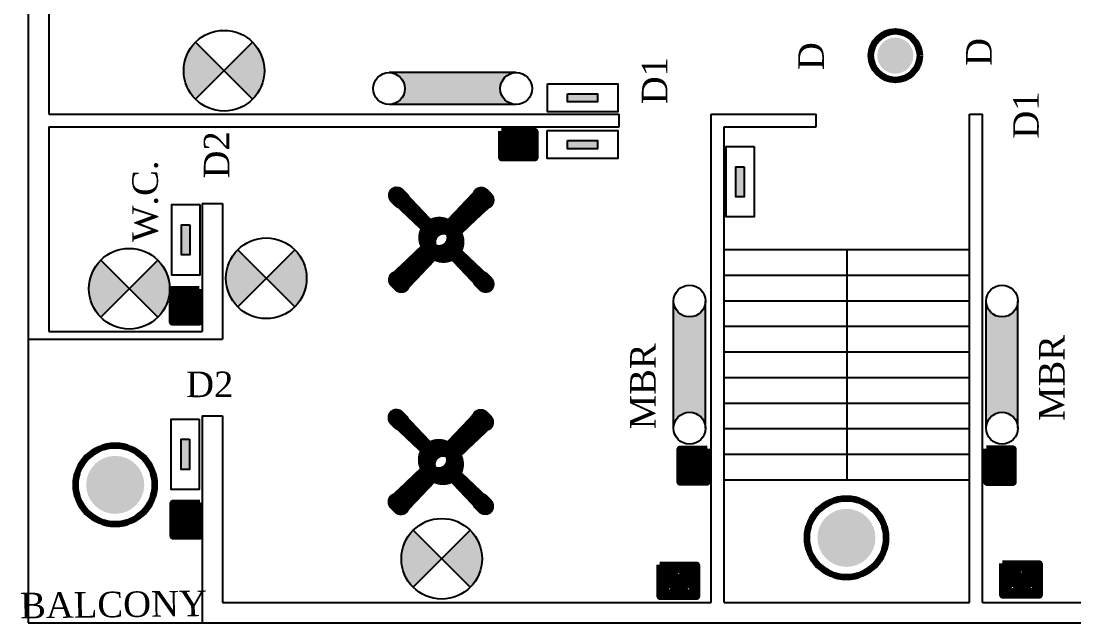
# Model space of a CAD drawing. Header units: inches. Extents: x 633521 to 2450508, y -834496 to 165976.
# Drawn here: x 2355602 to 2365892, y 75958 to 81842 of the extents above; entities that cross this region are included whole.
import ezdxf
from ezdxf.enums import TextEntityAlignment as Align

# ---------------------------------------------------------------- set-up
doc = ezdxf.new("R2010")
doc.units = ezdxf.units.IN
doc.header["$MEASUREMENT"] = 0
doc.styles.get("Standard").update_dxf_attribs({"font": 'technic_.ttf'})
pattern_1 = [(315.0000597485, (2333386.8407, 1156800.208835), (0.041120678214, 0.0411207639762), [])]

# ---------------------------------------------------------------- blocks, each defined once
blk = doc.blocks.new('D-LINK')
for p, q in [((4, 1), (-4, 1)), ((4, -1), (-4, -1))]:
    blk.add_line(p, q)
for centre in [(-4, 0), (4, 0)]:
    blk.add_circle(centre, 1)
blk = doc.blocks.new('D-LAMP')
for p, q in [((-1.768, -1.768), (1.768, 1.768)), ((-1.768, 1.768), (1.768, -1.768))]:
    blk.add_line(p, q)
blk.add_circle((0, 0), 2.5)
at = {"color": 2}
blk.add_attdef('INDICATOR-LAMP', text='', height=2.5, dxfattribs=at).set_placement((0, 4.694), align=Align.MIDDLE)

msp = doc.modelspace()

# ---------------------------------------------------------------- hatches: boundary and pattern name
at = {"lineweight": 211, "true_color": 0xffffff}
h = msp.add_hatch(color=7, dxfattribs=at)
h.dxf.hatch_style = 1
h.paths.add_polyline_path([(2357192.5, 81356.8, 0.1989124), (2357307.9, 81078.1), (2357586.7, 81356.8), (2357307.9, 81635.6, 0.1989124)])
h.paths.add_polyline_path([(2357586.7, 81356.8), (2357865.4, 81078.1, 0.1989124), (2357980.9, 81356.8, 0.1989124), (2357865.4, 81635.6)])
at = {"lineweight": 211}
for points in [[(2363970.6, 81503.8, 1), (2364322.8, 81503.8, 1)], [(2356238.8, 77308.2, 1), (2356806.2, 77308.2, 1)], [(2363385.3, 76790.2, 1), (2363952.7, 76790.2, 1)]]:
    msp.add_hatch(color=256, dxfattribs=at).paths.add_polyline_path(points)
at = {"lineweight": 211, "true_color": 0xffffff}
h = msp.add_hatch(color=7, dxfattribs=at)
h.dxf.hatch_style = 1
h.paths.add_polyline_path([(2360441.2, 81027, -0.4142136), (2360285.9, 81182.3, -0.4142136), (2360441.2, 81337.6), (2359198.6, 81337.6, -0.4142136), (2359354, 81182.3, -0.4142136), (2359198.6, 81027)])
h = msp.add_hatch(color=7, dxfattribs=at)
h.dxf.hatch_style = 1
h.paths.add_polyline_path([(2360441.2, 81027, -0.4142136), (2360285.9, 81182.3, -0.4142136), (2360441.2, 81337.6), (2359198.6, 81337.6, -0.4142136), (2359354, 81182.3, -0.4142136), (2359198.6, 81027)])
at = {"true_color": 0x991b1e}
h = msp.add_hatch(color=244, dxfattribs=at)
h.dxf.hatch_style = 1
h.paths.add_polyline_path([(2360943, 81132.3), (2361237.3, 81132.3), (2361237.3, 81051.4), (2360943, 81051.4)])
at = {"true_color": 0xffffff}
h = msp.add_hatch(dxfattribs=at)
h.set_pattern_fill('ANSI31', scale=0.465228)
h.set_pattern_definition([(45, (1281156.87051, 51847.448703), (-0.0411207210952, 0.0411207210952), [])])
h.paths.add_polyline_path([(2360297.5, 80765.4), (2360297.5, 80501.3), (2360625.9, 80501.3), (2360625.9, 80765.4)])
h.paths.add_polyline_path([(2360415.2, 80629.3, -1), (2360350.4, 80629.3, -1)], flags=16)
h.paths.add_polyline_path([(2360570.6, 80627.1, -1), (2360505.7, 80627.1, -1)], flags=16)
at = {"true_color": 0x991b1e}
h = msp.add_hatch(color=244, dxfattribs=at)
h.dxf.hatch_style = 1
h.paths.add_polyline_path([(2360942.2, 80675), (2361236.4, 80675), (2361236.4, 80594), (2360942.2, 80594)])
h = msp.add_hatch(color=244, dxfattribs=at)
h.dxf.hatch_style = 1
h.paths.add_polyline_path([(2362670.1, 80418.4), (2362670.1, 80124.2), (2362589.2, 80124.2), (2362589.2, 80418.4)])
at = {"lineweight": 211, "ltscale": 2, "true_color": 0xffffff}
h = msp.add_hatch(dxfattribs=at)
h.set_pattern_fill('ANSI31', scale=1.161713)
h.set_pattern_definition([(45, (2358351.59006, 43268.08808), (-0.1026819143, 0.1026819143), [])])
h.paths.add_polyline_path([(2359378.3, 80150.1, 1.5172416), (2359268.1, 80036.4), (2359533, 79785.2), (2359554.6, 79773.8), (2359570.5, 79776.1), (2359606.8, 79801.1), (2359655.7, 79752.2, -0.0468246), (2359665.4, 79761.8), (2359614.2, 79813), (2359625.6, 79824.3), (2359638.7, 79844.2), (2359641.5, 79860.7), (2359629.5, 79885.2)])
h.paths.add_polyline_path([(2360153.1, 80035.1, 1.5172416), (2360042.9, 80148.7), (2359791.6, 79883.8), (2359780.2, 79862.2), (2359782.5, 79846.3), (2359807.5, 79809.9), (2359758.7, 79761.1, -0.0468246), (2359768.2, 79751.4), (2359819.4, 79802.6), (2359830.8, 79791.2), (2359850.7, 79778.1), (2359867.2, 79775.3), (2359891.6, 79787.2)])
h.paths.add_polyline_path([(2359629.5, 79525.2), (2359643, 79548.1), (2359640.7, 79564), (2359615.7, 79600.4), (2359664.6, 79649.2, -0.0468246), (2359655, 79659), (2359603.8, 79607.8), (2359592.4, 79619.1), (2359572.5, 79632.2), (2359556.1, 79635), (2359533, 79625.2), (2359268.1, 79373.9, 1.5172416), (2359378.3, 79260.3)])
h.paths.add_polyline_path([(2359891.6, 79623.1), (2359868.7, 79636.5), (2359852.8, 79634.3), (2359816.4, 79609.3), (2359767.5, 79658.1, -0.0468246), (2359757.8, 79648.5), (2359809, 79597.3), (2359797.6, 79586), (2359784.6, 79566.1), (2359781.7, 79549.6), (2359791.6, 79526.5), (2360042.9, 79261.6, 1.5172416), (2360153.1, 79375.2)])
h.paths.add_polyline_path([(2359796.7, 79521.2), (2359791.6, 79526.5), (2359781.7, 79549.6), (2359784.6, 79566.1), (2359797.6, 79586), (2359809, 79597.3), (2359757.8, 79648.5, -0.3603989), (2359664.6, 79649.2), (2359615.7, 79600.4), (2359640.7, 79564), (2359643, 79548.1), (2359629.5, 79525.2), (2359626, 79521.4, 0.2207578)])
h.paths.add_polyline_path([(2359782.5, 79846.3), (2359780.2, 79862.2), (2359791.6, 79883.8), (2359796.7, 79889.1, 0.2207578), (2359626, 79888.9), (2359629.5, 79885.2), (2359641.5, 79860.7), (2359638.7, 79844.2), (2359625.6, 79824.3), (2359614.2, 79813), (2359665.4, 79761.8, -0.3603989), (2359758.7, 79761.1), (2359807.5, 79809.9)])
h.paths.add_polyline_path([(2359655.7, 79752.2), (2359606.8, 79801.1), (2359570.5, 79776.1), (2359554.6, 79773.8), (2359533, 79785.2), (2359527.6, 79790.2, 0.2199741), (2359527.6, 79620.1), (2359533, 79625.2), (2359556.1, 79635), (2359572.5, 79632.2), (2359592.4, 79619.1), (2359603.8, 79607.8), (2359655, 79659, -0.1727601), (2359638.5, 79705.2, -0.1766406)])
h.paths.add_polyline_path([(2359895.3, 79790.8), (2359891.6, 79787.2), (2359867.2, 79775.3), (2359850.7, 79778.1), (2359830.8, 79791.2), (2359819.4, 79802.6), (2359768.2, 79751.4, -0.1727601), (2359784.7, 79705.2, -0.1766406), (2359767.5, 79658.1), (2359816.4, 79609.3), (2359852.8, 79634.3), (2359868.7, 79636.5), (2359891.6, 79623.1), (2359895.3, 79619.6, 0.2215369)])
at = {"true_color": 0x991b1e}
h = msp.add_hatch(color=244, dxfattribs=at)
h.dxf.hatch_style = 1
h.paths.add_polyline_path([(2357252.6, 79850.4), (2357252.6, 79556.2), (2357171.7, 79556.2), (2357171.7, 79850.4)])
at = {"lineweight": 211, "true_color": 0xffffff}
h = msp.add_hatch(color=7, dxfattribs=at)
h.dxf.hatch_style = 1
h.paths.add_polyline_path([(2357604.5, 79327.8, 0.1989124), (2357719.9, 79049.1), (2357998.7, 79327.8), (2357719.9, 79606.6, 0.1989124)])
h.paths.add_polyline_path([(2357998.7, 79327.8), (2358277.4, 79049.1, 0.1989124), (2358392.9, 79327.8, 0.1989124), (2358277.4, 79606.6)])
h = msp.add_hatch(color=7, dxfattribs=at)
h.dxf.hatch_style = 1
h.paths.add_polyline_path([(2356265.6, 79225.8, 0.1989124), (2356381, 78947.1), (2356659.8, 79225.8), (2356381, 79504.6, 0.1989124)])
h.paths.add_polyline_path([(2356659.8, 79225.8), (2356938.5, 78947.1, 0.1989124), (2357054, 79225.8, 0.1989124), (2356938.5, 79504.6)])
at = {"true_color": 0xffffff}
h = msp.add_hatch(dxfattribs=at)
h.set_pattern_fill('ANSI31', scale=0.465228, angle=-89.99994)
h.set_pattern_definition([(315.0000597485, (2328422.8407, 1158363.208835), (0.041120678214, 0.0411207639762), [])])
h.paths.add_polyline_path([(2357342, 79222.6), (2357077.8, 79222.6), (2357077.8, 78894.2), (2357342, 78894.2)])
h.paths.add_polyline_path([(2357173.4, 79137.3, -1), (2357238.3, 79137.3, -1)], flags=16)
h.paths.add_polyline_path([(2357236.1, 78982, -1), (2357171.2, 78982, -1)], flags=16)
at = {"lineweight": 211, "true_color": 0xffffff}
h = msp.add_hatch(color=7, dxfattribs=at)
h.dxf.hatch_style = 1
h.paths.add_polyline_path([(2361979.8, 77862, -1), (2362290.5, 77862), (2362290.5, 79104.6, -1), (2361979.8, 79104.6)])
h = msp.add_hatch(color=7, dxfattribs=at)
h.dxf.hatch_style = 1
h.paths.add_polyline_path([(2362290.5, 79104.6, -1), (2361979.8, 79104.6), (2361979.8, 77862, -1), (2362290.5, 77862)])
h = msp.add_hatch(color=7, dxfattribs=at)
h.dxf.hatch_style = 1
h.paths.add_polyline_path([(2365034.3, 77862, -1), (2365345, 77862), (2365345, 79104.6, -1), (2365034.3, 79104.6)])
h = msp.add_hatch(color=7, dxfattribs=at)
h.dxf.hatch_style = 1
h.paths.add_polyline_path([(2365345, 79104.6, -1), (2365034.3, 79104.6), (2365034.3, 77862, -1), (2365345, 77862)])
at = {"lineweight": 211, "ltscale": 2, "true_color": 0xffffff}
h = msp.add_hatch(dxfattribs=at)
h.set_pattern_fill('ANSI31', scale=1.161713)
h.set_pattern_definition([(45, (2358347.07041, 41096.08713), (-0.1026819143, 0.1026819143), [])])
h.paths.add_polyline_path([(2359373.8, 77978, 1.5172416), (2359263.6, 77864.4), (2359528.5, 77613.2), (2359550, 77601.8), (2359566, 77604.1), (2359602.3, 77629.1), (2359651.2, 77580.2, -0.0468246), (2359660.9, 77589.8), (2359609.7, 77641), (2359621.1, 77652.3), (2359634.1, 77672.2), (2359637, 77688.7), (2359625, 77713.2)])
h.paths.add_polyline_path([(2360148.6, 77863.1, 1.5172416), (2360038.4, 77976.7), (2359787.1, 77711.8), (2359775.7, 77690.2), (2359778, 77674.3), (2359803, 77637.9), (2359754.1, 77589.1, -0.0468246), (2359763.7, 77579.4), (2359814.9, 77630.6), (2359826.3, 77619.2), (2359846.2, 77606.1), (2359862.6, 77603.3), (2359887.1, 77615.2)])
h.paths.add_polyline_path([(2359625, 77353.2), (2359638.5, 77376.1), (2359636.2, 77392), (2359611.2, 77428.4), (2359660.1, 77477.2, -0.0468246), (2359650.5, 77487), (2359599.3, 77435.8), (2359587.9, 77447.1), (2359568, 77460.2), (2359551.5, 77463), (2359528.5, 77453.2), (2359263.6, 77201.9, 1.5172416), (2359373.8, 77088.3)])
h.paths.add_polyline_path([(2359887.1, 77451.1), (2359864.1, 77464.5), (2359848.2, 77462.3), (2359811.9, 77437.3), (2359763, 77486.1, -0.0468246), (2359753.3, 77476.5), (2359804.5, 77425.3), (2359793.1, 77414), (2359780.1, 77394.1), (2359777.2, 77377.6), (2359787.1, 77354.5), (2360038.4, 77089.6, 1.5172416), (2360148.6, 77203.2)])
h.paths.add_polyline_path([(2359792.1, 77349.2), (2359787.1, 77354.5), (2359777.2, 77377.6), (2359780.1, 77394.1), (2359793.1, 77414), (2359804.5, 77425.3), (2359753.3, 77476.5, -0.3603989), (2359660.1, 77477.2), (2359611.2, 77428.4), (2359636.2, 77392), (2359638.5, 77376.1), (2359625, 77353.2), (2359621.5, 77349.4, 0.2207578)])
h.paths.add_polyline_path([(2359778, 77674.3), (2359775.7, 77690.2), (2359787.1, 77711.8), (2359792.1, 77717.1, 0.2207578), (2359621.5, 77716.9), (2359625, 77713.2), (2359637, 77688.7), (2359634.1, 77672.2), (2359621.1, 77652.3), (2359609.7, 77641), (2359660.9, 77589.8, -0.3603989), (2359754.1, 77589.1), (2359803, 77637.9)])
h.paths.add_polyline_path([(2359651.2, 77580.2), (2359602.3, 77629.1), (2359566, 77604.1), (2359550, 77601.8), (2359528.5, 77613.2), (2359523.1, 77618.2, 0.2199741), (2359523.1, 77448.1), (2359528.5, 77453.2), (2359551.5, 77463), (2359568, 77460.2), (2359587.9, 77447.1), (2359599.3, 77435.8), (2359650.5, 77487, -0.1727601), (2359634, 77533.2, -0.1766406)])
h.paths.add_polyline_path([(2359890.8, 77618.8), (2359887.1, 77615.2), (2359862.6, 77603.3), (2359846.2, 77606.1), (2359826.3, 77619.2), (2359814.9, 77630.6), (2359763.7, 77579.4, -0.1727601), (2359780.2, 77533.2, -0.1766406), (2359763, 77486.1), (2359811.9, 77437.3), (2359848.2, 77462.3), (2359864.1, 77464.5), (2359887.1, 77451.1), (2359890.8, 77447.6, 0.2215369)])
at = {"true_color": 0x991b1e}
h = msp.add_hatch(color=244, dxfattribs=at)
h.dxf.hatch_style = 1
h.paths.add_polyline_path([(2357247.1, 77753.9), (2357247.1, 77459.7), (2357166.2, 77459.7), (2357166.2, 77753.9)])
at = {"true_color": 0xffffff}
h = msp.add_hatch(dxfattribs=at)
h.set_pattern_fill('ANSI31', scale=0.465228, angle=-89.99994)
h.set_pattern_definition(pattern_1)
h.paths.add_polyline_path([(2362306, 77659.6), (2362041.8, 77659.6), (2362041.8, 77331.2), (2362306, 77331.2)])
h.paths.add_polyline_path([(2362137.4, 77574.3, -1), (2362202.3, 77574.3, -1)], flags=16)
h.paths.add_polyline_path([(2362200.1, 77419, -1), (2362135.2, 77419, -1)], flags=16)
h = msp.add_hatch(dxfattribs=at)
h.set_pattern_fill('ANSI31', scale=0.465228, angle=-89.99994)
h.set_pattern_definition(pattern_1)
h.paths.add_polyline_path([(2365038.4, 77331.2), (2365302.5, 77331.2), (2365302.5, 77659.6), (2365038.4, 77659.6)])
h.paths.add_polyline_path([(2365142.1, 77574.3, -1), (2365206.9, 77574.3, -1)], flags=16)
h.paths.add_polyline_path([(2365209.2, 77419, -1), (2365144.3, 77419, -1)], flags=16)
h = msp.add_hatch(dxfattribs=at)
h.set_pattern_fill('ANSI31', scale=0.465228, angle=-89.99994)
h.set_pattern_definition([(315.0000597485, (2328431.8407, 1156273.708835), (0.041120678214, 0.0411207639762), [])])
h.paths.add_polyline_path([(2357351, 77133.1), (2357086.8, 77133.1), (2357086.8, 76804.7), (2357351, 76804.7)])
h.paths.add_polyline_path([(2357182.4, 77047.8, -1), (2357247.3, 77047.8, -1)], flags=16)
h.paths.add_polyline_path([(2357245.1, 76892.5, -1), (2357180.2, 76892.5, -1)], flags=16)
at = {"lineweight": 211, "true_color": 0xffffff}
h = msp.add_hatch(color=7, dxfattribs=at)
h.dxf.hatch_style = 1
h.paths.add_polyline_path([(2359319, 76585.3, 0.1989124), (2359434.4, 76306.6), (2359713.2, 76585.3), (2359434.4, 76864.1, 0.1989124)])
h.paths.add_polyline_path([(2359713.2, 76585.3), (2359991.9, 76306.6, 0.1989124), (2360107.4, 76585.3, 0.1989124), (2359991.9, 76864.1)])
at = {"true_color": 0xffffff}
h = msp.add_hatch(dxfattribs=at)
h.set_pattern_fill('ANSI31', scale=0.552022)
h.set_pattern_definition([(45, (1081563.8942, 40891.076595), (-0.0487923197165, 0.0487923197165), [])])
h.paths.add_polyline_path([(2361843.7, 76526.6), (2361843.7, 76213.2), (2362206.5, 76213.2), (2362206.5, 76526.6)])
h.paths.add_polyline_path([(2361990.1, 76443.3, -1), (2362067.1, 76443.3, -1)], flags=16)
h.paths.add_polyline_path([(2362163.8, 76291.7, 1), (2362086.8, 76291.7, 1)], flags=16)
h.paths.add_polyline_path([(2361979.4, 76291.7, -1), (2361902.4, 76291.7, -1)], flags=16)
h = msp.add_hatch(dxfattribs=at)
h.set_pattern_fill('ANSI31', scale=0.552022)
h.set_pattern_definition([(45, (1084913.8942, 40904.076595), (-0.0487923197165, 0.0487923197165), [])])
h.paths.add_polyline_path([(2365193.7, 76539.6), (2365193.7, 76226.2), (2365556.5, 76226.2), (2365556.5, 76539.6)])
h.paths.add_polyline_path([(2365340.1, 76456.3, -1), (2365417.1, 76456.3, -1)], flags=16)
h.paths.add_polyline_path([(2365513.8, 76304.7, 1), (2365436.8, 76304.7, 1)], flags=16)
h.paths.add_polyline_path([(2365329.4, 76304.7, -1), (2365252.4, 76304.7, -1)], flags=16)

# ---------------------------------------------------------------- linework, layer by layer
at = {"color": 4}
for p, q in [((2355672.2, 90958.3), (2355672.2, 75958.3)), ((2355872.2, 84608.3), (2355872.2, 80933.3)), ((2355872.2, 80933.3), (2361447.2, 80933.3)), ((2361447.2, 80808.3), (2361447.2, 80933.3)), ((2362347.2, 80933.3), (2363247.2, 80933.3)), ((2362347.2, 80808.3), (2362347.2, 80933.3)), ((2363247.2, 80933.3), (2363372.2, 80933.3)), ((2363372.2, 80808.3), (2363372.2, 80933.3)), ((2364872.2, 80933.3), (2364997.2, 80933.3)), ((2364872.2, 76158.3), (2364872.2, 80933.3)), ((2364997.2, 80808.3), (2364997.2, 80933.3)), ((2355872.2, 80808.3), (2355872.2, 78808.3)), ((2355872.2, 80808.3), (2361447.2, 80808.3)), ((2362347.2, 76158.3), (2362347.2, 80808.3)), ((2362472.2, 80808.3), (2363372.2, 80808.3)), ((2362472.2, 76158.3), (2362472.2, 80808.3)), ((2364997.2, 76158.3), (2364997.2, 80808.3)), ((2357372.2, 80058.3), (2357372.2, 78808.3)), ((2357372.2, 80058.3), (2357572.2, 80058.3)), ((2357572.2, 80058.3), (2357572.2, 78733.3)), ((2362472.2, 79608.3), (2364872.2, 79608.3)), ((2363672.2, 79608.3), (2363672.2, 77358.3)), ((2362472.2, 79358.3), (2364872.2, 79358.3)), ((2362472.2, 79108.3), (2364872.2, 79108.3)), ((2362472.2, 78858.3), (2364872.2, 78858.3)), ((2355672.2, 78733.3), (2357372.2, 78733.3)), ((2355872.2, 78808.3), (2357372.2, 78808.3)), ((2357372.2, 78733.3), (2357572.2, 78733.3)), ((2362472.2, 78608.3), (2364872.2, 78608.3)), ((2362472.2, 78358.3), (2364872.2, 78358.3)), ((2362472.2, 78108.3), (2364872.2, 78108.3)), ((2357372.2, 77983.3), (2357372.2, 75958.3)), ((2357372.2, 77983.3), (2357572.2, 77983.3)), ((2357572.2, 77983.3), (2357572.2, 76158.3)), ((2362472.2, 77858.3), (2364872.2, 77858.3)), ((2362472.2, 77608.3), (2364872.2, 77608.3)), ((2362472.2, 77358.3), (2364872.2, 77358.3)), ((2357572.2, 76158.3), (2362347.2, 76158.3)), ((2362472.2, 76158.3), (2364872.2, 76158.3)), ((2364997.2, 76158.3), (2369772.2, 76158.3)), ((2355672.2, 75958.3), (2371672.2, 75958.3))]:
    msp.add_line(p, q, dxfattribs=at)
at = {"color": 7, "true_color": 0xffffff}
for points in [[(2360745.6, 81229), (2361434.8, 81229), (2361434.8, 80954.6), (2360745.6, 80954.6)], [(2360744.7, 80771.7), (2361433.9, 80771.7), (2361433.9, 80497.3), (2360744.7, 80497.3)], [(2362766.9, 80615.9), (2362766.9, 79926.7), (2362492.5, 79926.7), (2362492.5, 80615.9)], [(2357349.4, 80047.9), (2357349.4, 79358.7), (2357075, 79358.7), (2357075, 80047.9)], [(2357343.9, 77951.4), (2357343.9, 77262.2), (2357069.5, 77262.2), (2357069.5, 77951.4)]]:
    msp.add_lwpolyline(points, close=True, dxfattribs=at)
at = {"color": 244, "true_color": 0x991b1e}
for points in [[(2360943, 81132.3), (2361237.3, 81132.3), (2361237.3, 81051.4), (2360943, 81051.4)], [(2360942.2, 80675), (2361236.4, 80675), (2361236.4, 80594), (2360942.2, 80594)], [(2362670.1, 80418.4), (2362670.1, 80124.2), (2362589.2, 80124.2), (2362589.2, 80418.4)], [(2357252.6, 79850.4), (2357252.6, 79556.2), (2357171.7, 79556.2), (2357171.7, 79850.4)], [(2357247.1, 77753.9), (2357247.1, 77459.7), (2357166.2, 77459.7), (2357166.2, 77753.9)]]:
    msp.add_lwpolyline(points, close=True, dxfattribs=at)
at = {"color": 7, "lineweight": 211, "true_color": 0xffffff}
for points in [[(2360297.5, 80765.4), (2360625.9, 80765.4), (2360625.9, 80501.3), (2360297.5, 80501.3)], [(2357342, 79222.6), (2357342, 78894.2), (2357077.8, 78894.2), (2357077.8, 79222.6)], [(2362306, 77659.6), (2362306, 77331.2), (2362041.8, 77331.2), (2362041.8, 77659.6)], [(2365038.4, 77659.6), (2365038.4, 77331.2), (2365302.5, 77331.2), (2365302.5, 77659.6)], [(2357351, 77133.1), (2357351, 76804.7), (2357086.8, 76804.7), (2357086.8, 77133.1)], [(2361843.7, 76526.6), (2362206.5, 76526.6), (2362206.5, 76213.2), (2361843.7, 76213.2)], [(2365193.7, 76539.6), (2365556.5, 76539.6), (2365556.5, 76226.2), (2365193.7, 76226.2)]]:
    msp.add_lwpolyline(points, close=True, dxfattribs=at)
for centre, radius in [((2364146.7, 81503.8), 239.2), ((2360382.8, 80629.3), 32.4), ((2360538.1, 80627.1), 32.4), ((2357205.8, 79137.3), 32.4), ((2357203.6, 78982), 32.4), ((2356522.5, 77308.2), 385.4), ((2362169.8, 77574.3), 32.4), ((2365174.5, 77574.3), 32.4), ((2362167.6, 77419), 32.4), ((2365176.7, 77419), 32.4), ((2363669, 76790.2), 385.4), ((2357214.8, 77047.8), 32.4), ((2357212.6, 76892.5), 32.4), ((2362028.6, 76443.3), 38.5), ((2365378.6, 76456.3), 38.5), ((2361940.9, 76291.7), 38.5), ((2362125.3, 76291.7), 38.5), ((2365290.9, 76304.7), 38.5), ((2365475.3, 76304.7), 38.5)]:
    msp.add_circle(centre, radius, dxfattribs=at)

# ---------------------------------------------------------------- block references
for name, p, xscale, yscale, zscale in [('D-LAMP', (2357586.7, 81356.8), 157.6785185806237, 157.6785185806237, 157.6785185806237), ('D-LINK', (2359819.9, 81182.3), 155.3265515730612, 155.3265515730612, 155.3265515730612), ('D-LAMP', (2357998.7, 79327.8), 157.6785185806237, 157.6785185806237, 157.6785185806237), ('D-LAMP', (2356659.8, 79225.8), 157.6785185806237, 157.6785185806237, 157.6785185806237), ('D-LAMP', (2359713.2, 76585.3), 157.6785185806237, 157.6785185806237, 157.6785185806237)]:
    msp.add_blockref(name, p, dxfattribs=dict(xscale=xscale, yscale=yscale, zscale=zscale))
at = {"xscale": 155.3265515730612, "yscale": 155.3265515730612, "zscale": 155.3265515730612, "rotation": 270}
for p in [(2362135.2, 78483.3), (2365189.7, 78483.3)]:
    msp.add_blockref('D-LINK', p, dxfattribs=at)

# ---------------------------------------------------------------- texts
at = {"char_height": 250, "width": 2657.208, "attachment_point": 1}
for s, insert, rotation in [('{\\fTimes New Roman|b0|i0|c0|p18;D}', (2363197.9, 81362.3), 90.00709), ('{\\fTimes New Roman|b0|i0|c0|p18;D}', (2364837.6, 81403.5), 90.00709), ('{\\fTimes New Roman|b0|i0|c0|p18;D1}', (2361668.8, 81028.6), 90.00709), ('{\\fTimes New Roman|b0|i0|c0|p18;D1}', (2365298.4, 80692.8), 90.00709), ('{\\fTimes New Roman|b0|i0|c0|p18;D2}', (2357388.2, 80303.3), 90.00709), ('{\\fTimes New Roman|b0|i0|c0|p18;W.C.}', (2356689.4, 79682), 90.00709), ('{\\fTimes New Roman|b0|i0|c0|p18;MBR}', (2365550.3, 77933.2), 90.00709), ('{\\fTimes New Roman|b0|i0|c0|p18;MBR}', (2361554.5, 77851.7), 90.00709), ('{\\fTimes New Roman|b0|i0|c0|p18;D2}', (2357215.3, 78415.6), 0.00709), ('{\\fTimes New Roman|b0|i0|c0|p18;BALCONY}', (2355591.4, 76252.5), 0.73129)]:
    msp.add_mtext(s, dxfattribs=dict(at, insert=insert, rotation=rotation))

doc.saveas('drawing.dxf')
